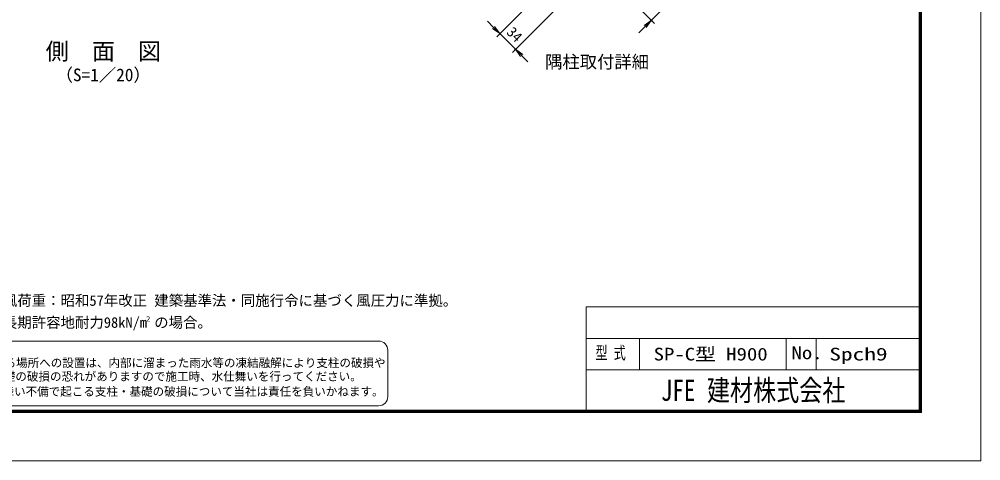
# Model space of a CAD drawing. Units: millimetres, scale not verified. Extents: x -4200 to 4200, y -2970 to 2970.
# Drawn here: x -172 to 4200, y -2970 to -961 of the extents above; entities that cross this region are included whole.
import ezdxf
from ezdxf.enums import TextEntityAlignment as Align

# ---------------------------------------------------------------- set-up
doc = ezdxf.new("R2010")
doc.units = ezdxf.units.MM
doc.header["$LTSCALE"] = 10
doc.header["$PDMODE"] = 32
doc.header["$PDSIZE"] = 5
for name, color, linetype, lineweight in [('0-4_D-TTL-TXT', 7, 'Continuous', 18), ('0-6_0', 7, 'Continuous', 18), ('0-B_D-TTL', 7, 'Continuous', 18), ('0-C_WAKU', 7, 'Continuous', 18)]:
    doc.layers.add(name, color=color, linetype=linetype, lineweight=lineweight)
doc.layers.add('0-7_Defpoints', color=253, linetype='Continuous')
doc.styles.add('ＭＳ ゴシック', font='')
doc.styles.get('ＭＳ ゴシック').set_extended_font_data('MS Gothic')

# ---------------------------------------------------------------- blocks, each defined once
blk = doc.blocks.new('_Open')
at = {"layer": '0-6_0'}
blk.add_line((-10, 1.667), (0, 0), dxfattribs=at)
blk.add_lwpolyline([(-10, -1.667), (0, 0), (-10, 0)], dxfattribs=at)

msp = doc.modelspace()

# ---------------------------------------------------------------- linework, layer by layer
at = {"layer": '0-4_D-TTL-TXT', "color": 2}
for p, q in [((1461.9, -2425.28), (-597.75, -2425.28)), ((1504.01, -2677.94), (1504.01, -2467.39)), ((-597.75, -2720.05), (1461.9, -2720.05))]:
    msp.add_line(p, q, dxfattribs=at)
for centre, start, end in [((1461.9, -2467.39), 0, 90), ((1461.9, -2677.94), 270, 0)]:
    msp.add_arc(centre, 42.11, start, end, dxfattribs=at)
at = {"layer": '0-6_0'}
for p, q in [((2445.04, -594.93), (1999, -1040.97)), ((2445.04, -737.43), (2070.25, -1112.22)), ((2473.32, -737.43), (2716.34, -980.45)), ((2773.45, -895.06), (2702.2, -966.31)), ((1984.85, -998.54), (1956.57, -970.26)), ((2673.91, -994.59), (2645.63, -1022.88)), ((2013.14, -1026.83), (2084.39, -1098.08)), ((2112.67, -1126.36), (2140.96, -1154.65))]:
    msp.add_line(p, q, dxfattribs=at)
at = {"layer": '0-7_Defpoints'}
for p in [(2702.2, -966.31), (2084.39, -1098.08)]:
    msp.add_point(p, dxfattribs=at)
at = {"layer": '0-B_D-TTL'}
for points in [[(-4199.86, -2970.05), (4200.14, -2970.05), (4200.14, 2969.95), (-4199.86, 2969.95)], [(-3929.86, 2749.95), (3930.14, 2749.95), (3930.14, -2750.05), (-3929.86, -2750.05)], [(-3927.36, 2747.45), (3927.64, 2747.45), (3927.64, -2747.55), (-3927.36, -2747.55)], [(-3924.86, 2744.95), (3925.14, 2744.95), (3925.14, -2745.05), (-3924.86, -2745.05)], [(-3922.36, 2742.45), (3922.64, 2742.45), (3922.64, -2742.55), (-3922.36, -2742.55)], [(-3919.86, 2739.95), (3920.14, 2739.95), (3920.14, -2740.05), (-3919.86, -2740.05)]]:
    msp.add_lwpolyline(points, close=True, dxfattribs=at)
at = {"layer": '0-C_WAKU'}
for p, q in [((2405.7, -2269.98), (3920.14, -2269.98)), ((2405.7, -2740.05), (2405.7, -2269.98)), ((2405.7, -2413.23), (3920.14, -2413.23)), ((2647.87, -2556.48), (2647.87, -2413.23)), ((3315.33, -2556.48), (3315.33, -2413.23)), ((3451.42, -2556.48), (3451.42, -2413.23)), ((2405.7, -2556.48), (3920.14, -2556.48))]:
    msp.add_line(p, q, dxfattribs=at)

# ---------------------------------------------------------------- block references
at = {"layer": '0-6_0', "xscale": 4, "yscale": 4}
for p, rotation in [((2702.2, -966.31), 45), ((2013.14, -1026.83), 315), ((2084.39, -1098.08), 135)]:
    msp.add_blockref('_Open', p, dxfattribs=dict(at, rotation=rotation))

# ---------------------------------------------------------------- texts
at = {"layer": '0-4_D-TTL-TXT', "style": 'ＭＳ ゴシック'}
for s, height, p in [('側\u3000面\u3000図', 76.98, (-51.72, -1168.68)), ('隅柱取付詳細', 57.7, (2219.3, -1201.18)), ('（S=1／20）', 57.7, (-6.24, -1260.65)), ('（設計条件）風荷重：昭和57年改正 建築基準法・同施行令に基づく風圧力に準拠。', 48.09, (-639.86, -2279.31)), ('（基礎条件）長期許容地耐力98kN/m の場合。', 48.09, (-639.86, -2379.31)), ('2', 24.05, (405.61, -2343.49)), ('凍結の恐れがある場所への設置は、内部に溜まった雨水等の凍結融解により支柱の破損や', 38.49, (-606.02, -2555.55)), ('コンクリート基礎の破損の恐れがありますので施工時、水仕舞いを行ってください。', 38.49, (-609.48, -2617.39)), ('施工による水仕舞い不備で起こる支柱・基礎の破損について当社は責任を負いかねます。 ', 38.49, (-615.37, -2686.02))]:
    msp.add_text(s, height=height, dxfattribs=at).set_placement(p, align=Align.BOTTOM_LEFT)
at = {"layer": '0-6_0', "style": 'ＭＳ ゴシック'}
msp.add_text('34', height=48.09, rotation=315, dxfattribs=at).set_placement((2030.37, -1034.52), align=Align.BOTTOM_LEFT)
at = {"layer": '0-C_WAKU', "style": 'ＭＳ ゴシック'}
for s, height, width, p in [('型 式', 57.7, 0.7, (2448.44, -2525.07)), ('SP-C型 H900', 57.7, 1.2, (2712.84, -2531.05)), ('No.', 57.7, 1.2, (3339.68, -2525.07)), ('Spch9', 57.7, 1.35, (3511.55, -2531.05)), ('JFE 建材株式会社', 96.21, 0.8, (2745.53, -2726.32))]:
    msp.add_text(s, height=height, dxfattribs=dict(at, width=width)).set_placement(p, align=Align.BOTTOM_LEFT)

doc.saveas('drawing.dxf')
